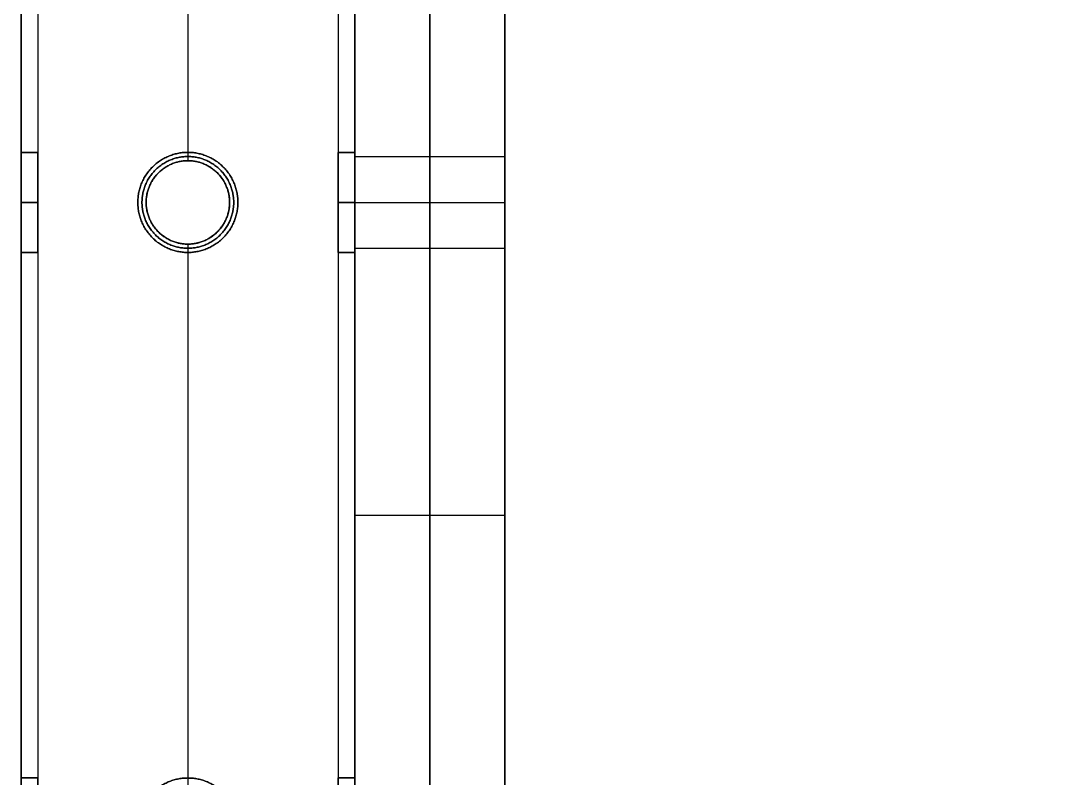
# Model space of a CAD drawing. Header units: millimetres. Extents: x -6529 to 809, y -8611 to 207.
# Drawn here: x -507 to -381.2, y -8134.5 to -8043.8 of the extents above; entities that cross this region are included whole.
import ezdxf

# ---------------------------------------------------------------- set-up
doc = ezdxf.new("R2010")
doc.units = ezdxf.units.MM
doc.header["$MEASUREMENT"] = 0
doc.layers.add('platen', color=7, linetype='Continuous', true_color=0x007f00)
doc.layers.add('staal', color=5, linetype='Continuous', true_color=0x0000ff)

# ---------------------------------------------------------------- blocks, each defined once
blk = doc.blocks.new('plaat base')
at = {"layer": 'platen'}
for p, q in [((545.5, 43.5), (545.5, 43.5, 18)), ((540, 38), (540, 38, 18)), ((551, 38), (551, 38, 18)), ((545.5, 32.5), (545.5, 32.5, 18)), ((58, -600), (1258, -600)), ((58, -600, 18), (1258, -600, 18)), ((20, -707), (20, -707, 18)), ((14.5, -712.5), (14.5, -712.5, 18)), ((25.5, -712.5), (25.5, -712.5, 18)), ((20, -718), (20, -718, 18))]:
    blk.add_line(p, q, dxfattribs=at)
for points in [[(658, 58), (508, 58), (358, 58)], [(658, 58, 18), (508, 58, 18), (358, 58, 18)], [(658, 58, 9), (508, 58, 9), (358, 58, 9)], [(508, 58), (508, 58, 9), (508, 58, 18)], [(0, -600), (0, -750), (0, -900)], [(0, -600, 18), (0, -750, 18), (0, -900, 18)], [(0, -600, 9), (0, -750, 9), (0, -900, 9)], [(0, -750), (0, -750, 9), (0, -750, 18)], [(358, -1200), (508, -1200), (658, -1200)], [(358, -1200, 18), (508, -1200, 18), (658, -1200, 18)], [(358, -1200, 9), (508, -1200, 9), (658, -1200, 9)], [(508, -1200), (508, -1200, 9), (508, -1200, 18)]]:
    blk.add_open_spline(points, degree=2, dxfattribs=at)
for points in [[(545.5, 43.5), (551, 43.5), (551, 38), (551, 32.5), (545.5, 32.5), (540, 32.5), (540, 38), (540, 43.5), (545.5, 43.5)], [(545.5, 43.5, 18), (551, 43.5, 18), (551, 38, 18), (551, 32.5, 18), (545.5, 32.5, 18), (540, 32.5, 18), (540, 38, 18), (540, 43.5, 18), (545.5, 43.5, 18)], [(25.5, -712.5), (25.5, -718), (20, -718), (14.5, -718), (14.5, -712.5), (14.5, -707), (20, -707), (25.5, -707), (25.5, -712.5)], [(25.5, -712.5, 18), (25.5, -718, 18), (20, -718, 18), (14.5, -718, 18), (14.5, -712.5, 18), (14.5, -707, 18), (20, -707, 18), (25.5, -707, 18), (25.5, -712.5, 18)]]:
    blk.add_rational_spline(points, [1, 0.707106781187, 1, 0.707106781187, 1, 0.707106781187, 1, 0.707106781187, 1], degree=2, knots=[-31.415927, -31.415927, -31.415927, -23.561945, -23.561945, -15.707963, -15.707963, -7.853982, -7.853982, 0, 0, 0], dxfattribs=at)
blk = doc.blocks.new('plaat laag')
at = {"layer": 'platen'}
for p, q in [((-2.53, -765, 638), (15.47, -765.06, 638)), ((-2.55, -770.5, 643.5), (15.45, -770.56, 643.5)), ((-2.55, -770.5, 632.5), (15.45, -770.56, 632.5)), ((-2.57, -776, 638), (15.43, -776.06, 638))]:
    blk.add_line(p, q, dxfattribs=at)
for points in [[(-0.19, -58, 300), (-2.18, -658, 300), (-4.16, -1257.99, 300)], [(17.81, -58.06, 300), (15.82, -658.06, 300), (13.84, -1258.05, 300)], [(-2.18, -658, 658), (-2.67, -808, 658), (-3.17, -957.99, 658)], [(-3.17, -957.99), (-2.67, -808), (-2.18, -658)], [(6.82, -658.03, 658), (6.33, -808.03, 658), (5.83, -958.02, 658)], [(5.83, -958.02), (6.33, -808.03), (6.82, -658.03)], [(15.82, -658.06, 658), (15.33, -808.06, 658), (14.83, -958.05, 658)], [(14.83, -958.05), (15.33, -808.06), (15.82, -658.06)], [(-2.67, -808, 658), (6.33, -808.03, 658), (15.33, -808.06, 658)], [(-2.67, -808), (6.33, -808.03), (15.33, -808.06)]]:
    blk.add_open_spline(points, degree=2, dxfattribs=at)
for points in [[(-2.55, -770.5, 643.5), (-2.53, -765, 643.5), (-2.53, -765, 638), (-2.53, -765, 632.5), (-2.55, -770.5, 632.5), (-2.57, -776, 632.5), (-2.57, -776, 638), (-2.57, -776, 643.5), (-2.55, -770.5, 643.5)], [(15.45, -770.56, 643.5), (15.47, -765.06, 643.5), (15.47, -765.06, 638), (15.47, -765.06, 632.5), (15.45, -770.56, 632.5), (15.43, -776.06, 632.5), (15.43, -776.06, 638), (15.43, -776.06, 643.5), (15.45, -770.56, 643.5)]]:
    blk.add_rational_spline(points, [1, 0.707106781187, 1, 0.707106781187, 1, 0.707106781187, 1, 0.707106781187, 1], degree=2, knots=[-31.415927, -31.415927, -31.415927, -23.561945, -23.561945, -15.707963, -15.707963, -7.853982, -7.853982, 0, 0, 0], dxfattribs=at)
blk = doc.blocks.new('top plaat')
at = {"layer": 'platen'}
for p, q in [((20, -725), (20, -725, 18)), ((14.5, -730.5), (14.5, -730.5, 18)), ((25.5, -730.5), (25.5, -730.5, 18)), ((20, -736), (20, -736, 18))]:
    blk.add_line(p, q, dxfattribs=at)
for points in [[(0, 0), (0, -309), (0, -618), (0, -927), (0, -1236)], [(0, 0, 18), (0, -309, 18), (0, -618, 18), (0, -927, 18), (0, -1236, 18)], [(0, 0, 9), (0, -309, 9), (0, -618, 9), (0, -927, 9), (0, -1236, 9)]]:
    blk.add_open_spline(points, degree=2, knots=[4655.052018, 4655.052018, 4655.052018, 5274.345164, 5274.345164, 5893.638309, 5893.638309, 5893.638309], dxfattribs=at)
for points, knots in [([(25.5, -730.5), (25.5, -736), (20, -736), (14.5, -736), (14.5, -730.5), (14.5, -725), (20, -725), (25.5, -725), (25.5, -730.5)], [-31.415927, -31.415927, -31.415927, -23.561945, -23.561945, -15.707963, -15.707963, -7.853982, -7.853982, 0, 0, 0]), ([(25.5, -730.5, 18), (25.5, -736, 18), (20, -736, 18), (14.5, -736, 18), (14.5, -730.5, 18), (14.5, -725, 18), (20, -725, 18), (25.5, -725, 18), (25.5, -730.5, 18)], [-31.415927, -31.415927, -31.415927, -23.561945, -23.561945, -15.707963, -15.707963, -7.853982, -7.853982, 0, 0, 0]), ([(25.5, -730.5, 9), (25.5, -725, 9), (20, -725, 9), (14.5, -725, 9), (14.5, -730.5, 9), (14.5, -736, 9), (20, -736, 9), (25.5, -736, 9), (25.5, -730.5, 9)], [0, 0, 0, 7.853982, 7.853982, 15.707963, 15.707963, 23.561945, 23.561945, 31.415927, 31.415927, 31.415927])]:
    blk.add_rational_spline(points, [1, 0.707106781187, 1, 0.707106781187, 1, 0.707106781187, 1, 0.707106781187, 1], degree=2, knots=knots, dxfattribs=at)

msp = doc.modelspace()

# ---------------------------------------------------------------- linework, layer by layer
at = {"layer": 'staal'}
for p, q in [((-504.97, -8059.5, 1972), (-506.97, -8059.5, 1972)), ((-506.97, -8059.5, 20), (-504.97, -8059.5, 20)), ((-504.97, -8059.5, 696), (-506.97, -8059.5, 696)), ((-486.97, -8059.5, 38), (-486.97, -8059.5, 40)), ((-486.97, -8059.5), (-486.97, -8059.5, 2)), ((-486.97, -8060.5, 1990), (-486.97, -8060.5, 1992)), ((-486.97, -8060.5, 1952), (-486.97, -8060.5, 1954)), ((-486.97, -8060.5, 714), (-486.97, -8060.5, 716)), ((-486.97, -8060.5, 676), (-486.97, -8060.5, 678)), ((-466.97, -8059.5, 1972), (-468.97, -8059.5, 1972)), ((-468.97, -8059.5, 20), (-466.97, -8059.5, 20)), ((-466.97, -8059.5, 696), (-468.97, -8059.5, 696)), ((-504.97, -8065.5, 1966), (-506.97, -8065.5, 1966)), ((-504.97, -8065.5, 1978), (-506.97, -8065.5, 1978)), ((-506.97, -8065.5, 14), (-504.97, -8065.5, 14)), ((-506.97, -8065.5, 26), (-504.97, -8065.5, 26)), ((-504.97, -8065.5, 690), (-506.97, -8065.5, 690)), ((-504.97, -8065.5, 702), (-506.97, -8065.5, 702)), ((-492.97, -8065.5, 38), (-492.97, -8065.5, 40)), ((-492.97, -8065.5), (-492.97, -8065.5, 2)), ((-491.97, -8065.5, 1990), (-491.97, -8065.5, 1992)), ((-491.97, -8065.5, 1952), (-491.97, -8065.5, 1954)), ((-491.97, -8065.5, 714), (-491.97, -8065.5, 716)), ((-491.97, -8065.5, 676), (-491.97, -8065.5, 678)), ((-481.97, -8065.5, 1952), (-481.97, -8065.5, 1954)), ((-481.97, -8065.5, 1990), (-481.97, -8065.5, 1992)), ((-481.97, -8065.5, 676), (-481.97, -8065.5, 678)), ((-481.97, -8065.5, 714), (-481.97, -8065.5, 716)), ((-480.97, -8065.5, 38), (-480.97, -8065.5, 40)), ((-480.97, -8065.5), (-480.97, -8065.5, 2)), ((-466.97, -8065.5, 1966), (-468.97, -8065.5, 1966)), ((-466.97, -8065.5, 1978), (-468.97, -8065.5, 1978)), ((-468.97, -8065.5, 14), (-466.97, -8065.5, 14)), ((-468.97, -8065.5, 26), (-466.97, -8065.5, 26)), ((-466.97, -8065.5, 690), (-468.97, -8065.5, 690)), ((-466.97, -8065.5, 702), (-468.97, -8065.5, 702)), ((-486.97, -8070.5, 1990), (-486.97, -8070.5, 1992)), ((-486.97, -8070.5, 1952), (-486.97, -8070.5, 1954)), ((-486.97, -8070.5, 714), (-486.97, -8070.5, 716)), ((-486.97, -8070.5, 676), (-486.97, -8070.5, 678)), ((-504.97, -8071.5, 1972), (-506.97, -8071.5, 1972)), ((-506.97, -8071.5, 20), (-504.97, -8071.5, 20)), ((-504.97, -8071.5, 696), (-506.97, -8071.5, 696)), ((-486.97, -8071.5, 38), (-486.97, -8071.5, 40)), ((-486.97, -8071.5), (-486.97, -8071.5, 2)), ((-466.97, -8071.5, 1972), (-468.97, -8071.5, 1972)), ((-468.97, -8071.5, 20), (-466.97, -8071.5, 20)), ((-466.97, -8071.5, 696), (-468.97, -8071.5, 696)), ((-504.97, -8134.5, 1972), (-506.97, -8134.5, 1972)), ((-506.97, -8134.5, 20), (-504.97, -8134.5, 20)), ((-504.97, -8134.5, 696), (-506.97, -8134.5, 696)), ((-486.97, -8134.5, 38), (-486.97, -8134.5, 40)), ((-486.97, -8134.5), (-486.97, -8134.5, 2)), ((-466.97, -8134.5, 1972), (-468.97, -8134.5, 1972)), ((-468.97, -8134.5, 20), (-466.97, -8134.5, 20)), ((-466.97, -8134.5, 696), (-468.97, -8134.5, 696))]:
    msp.add_line(p, q, dxfattribs=at)
for points in [[(-506.97, -7295), (809.03, -7295), (809.03, -8611), (-506.97, -8611)], [(-466.97, -7335), (769.03, -7335), (769.03, -8571), (-466.97, -8571)]]:
    msp.add_lwpolyline(points, close=True, dxfattribs=at)
for centre in [(-486.97, -8065.5, 1952), (-486.97, -8065.5, 1991), (-486.97, -8065.5, 1953), (-486.97, -8065.5, 676), (-486.97, -8065.5, 715), (-486.97, -8065.5, 677)]:
    msp.add_circle(centre, 5, dxfattribs=at)
for points in [[(-506.97, -7295, 1952), (-506.97, -7953, 1952), (-506.97, -8611, 1952)], [(-506.97, -7295, 1992), (-506.97, -7953, 1992), (-506.97, -8611, 1992)], [(-506.97, -7295), (-506.97, -7953), (-506.97, -8611)], [(-506.97, -7295, 40), (-506.97, -7953, 40), (-506.97, -8611, 40)], [(-506.97, -7295, 676), (-506.97, -7953, 676), (-506.97, -8611, 676)], [(-506.97, -7295, 716), (-506.97, -7953, 716), (-506.97, -8611, 716)], [(-504.97, -7297, 1990), (-504.97, -7953, 1990), (-504.97, -8609, 1990)], [(-504.97, -7297, 1954), (-504.97, -7953, 1954), (-504.97, -8609, 1954)], [(-504.97, -7297, 38), (-504.97, -7953, 38), (-504.97, -8609, 38)], [(-504.97, -7297, 2), (-504.97, -7953, 2), (-504.97, -8609, 2)], [(-504.97, -7297, 714), (-504.97, -7953, 714), (-504.97, -8609, 714)], [(-504.97, -7297, 678), (-504.97, -7953, 678), (-504.97, -8609, 678)], [(-468.97, -7333, 1990), (-468.97, -7953, 1990), (-468.97, -8573, 1990)], [(-468.97, -7333, 1954), (-468.97, -7953, 1954), (-468.97, -8573, 1954)], [(-468.97, -7333, 38), (-468.97, -7953, 38), (-468.97, -8573, 38)], [(-468.97, -7333, 2), (-468.97, -7953, 2), (-468.97, -8573, 2)], [(-468.97, -7333, 714), (-468.97, -7953, 714), (-468.97, -8573, 714)], [(-468.97, -7333, 678), (-468.97, -7953, 678), (-468.97, -8573, 678)], [(-466.97, -7335, 1952), (-466.97, -7953, 1952), (-466.97, -8571, 1952)], [(-466.97, -7335, 1992), (-466.97, -7953, 1992), (-466.97, -8571, 1992)], [(-466.97, -7335), (-466.97, -7953), (-466.97, -8571)], [(-466.97, -7335, 40), (-466.97, -7953, 40), (-466.97, -8571, 40)], [(-466.97, -7335, 676), (-466.97, -7953, 676), (-466.97, -8571, 676)], [(-466.97, -7335, 716), (-466.97, -7953, 716), (-466.97, -8571, 716)], [(-486.97, -7995.5, 1992), (-486.97, -8028, 1992), (-486.97, -8060.5, 1992)], [(-486.97, -7995.5, 1990), (-486.97, -8028, 1990), (-486.97, -8060.5, 1990)], [(-486.97, -7995.5, 1954), (-486.97, -8028, 1954), (-486.97, -8060.5, 1954)], [(-486.97, -7995.5, 1952), (-486.97, -8028, 1952), (-486.97, -8060.5, 1952)], [(-486.97, -7995.5, 716), (-486.97, -8028, 716), (-486.97, -8060.5, 716)], [(-486.97, -7995.5, 714), (-486.97, -8028, 714), (-486.97, -8060.5, 714)], [(-486.97, -7995.5, 678), (-486.97, -8028, 678), (-486.97, -8060.5, 678)], [(-486.97, -7995.5, 676), (-486.97, -8028, 676), (-486.97, -8060.5, 676)], [(-506.97, -7996.5, 1972), (-506.97, -8028, 1972), (-506.97, -8059.5, 1972)], [(-506.97, -7996.5, 20), (-506.97, -8028, 20), (-506.97, -8059.5, 20)], [(-506.97, -7996.5, 696), (-506.97, -8028, 696), (-506.97, -8059.5, 696)], [(-504.97, -7996.5, 1972), (-504.97, -8028, 1972), (-504.97, -8059.5, 1972)], [(-504.97, -7996.5, 20), (-504.97, -8028, 20), (-504.97, -8059.5, 20)], [(-504.97, -7996.5, 696), (-504.97, -8028, 696), (-504.97, -8059.5, 696)], [(-486.97, -7996.5, 40), (-486.97, -8028, 40), (-486.97, -8059.5, 40)], [(-486.97, -7996.5, 38), (-486.97, -8028, 38), (-486.97, -8059.5, 38)], [(-486.97, -7996.5, 2), (-486.97, -8028, 2), (-486.97, -8059.5, 2)], [(-486.97, -7996.5), (-486.97, -8028), (-486.97, -8059.5)], [(-468.97, -7996.5, 1972), (-468.97, -8028, 1972), (-468.97, -8059.5, 1972)], [(-468.97, -7996.5, 20), (-468.97, -8028, 20), (-468.97, -8059.5, 20)], [(-468.97, -7996.5, 696), (-468.97, -8028, 696), (-468.97, -8059.5, 696)], [(-466.97, -7996.5, 1972), (-466.97, -8028, 1972), (-466.97, -8059.5, 1972)], [(-466.97, -7996.5, 20), (-466.97, -8028, 20), (-466.97, -8059.5, 20)], [(-466.97, -7996.5, 696), (-466.97, -8028, 696), (-466.97, -8059.5, 696)], [(-486.97, -8070.5, 1992), (-486.97, -8103, 1992), (-486.97, -8135.5, 1992)], [(-486.97, -8070.5, 1990), (-486.97, -8103, 1990), (-486.97, -8135.5, 1990)], [(-486.97, -8070.5, 1954), (-486.97, -8103, 1954), (-486.97, -8135.5, 1954)], [(-486.97, -8070.5, 1952), (-486.97, -8103, 1952), (-486.97, -8135.5, 1952)], [(-486.97, -8070.5, 716), (-486.97, -8103, 716), (-486.97, -8135.5, 716)], [(-486.97, -8070.5, 714), (-486.97, -8103, 714), (-486.97, -8135.5, 714)], [(-486.97, -8070.5, 678), (-486.97, -8103, 678), (-486.97, -8135.5, 678)], [(-486.97, -8070.5, 676), (-486.97, -8103, 676), (-486.97, -8135.5, 676)], [(-506.97, -8071.5, 1972), (-506.97, -8103, 1972), (-506.97, -8134.5, 1972)], [(-506.97, -8071.5, 20), (-506.97, -8103, 20), (-506.97, -8134.5, 20)], [(-506.97, -8071.5, 696), (-506.97, -8103, 696), (-506.97, -8134.5, 696)], [(-504.97, -8071.5, 1972), (-504.97, -8103, 1972), (-504.97, -8134.5, 1972)], [(-504.97, -8071.5, 20), (-504.97, -8103, 20), (-504.97, -8134.5, 20)], [(-504.97, -8071.5, 696), (-504.97, -8103, 696), (-504.97, -8134.5, 696)], [(-486.97, -8071.5, 40), (-486.97, -8103, 40), (-486.97, -8134.5, 40)], [(-486.97, -8071.5, 38), (-486.97, -8103, 38), (-486.97, -8134.5, 38)], [(-486.97, -8071.5, 2), (-486.97, -8103, 2), (-486.97, -8134.5, 2)], [(-486.97, -8071.5), (-486.97, -8103), (-486.97, -8134.5)], [(-468.97, -8071.5, 1972), (-468.97, -8103, 1972), (-468.97, -8134.5, 1972)], [(-468.97, -8071.5, 20), (-468.97, -8103, 20), (-468.97, -8134.5, 20)], [(-468.97, -8071.5, 696), (-468.97, -8103, 696), (-468.97, -8134.5, 696)], [(-466.97, -8071.5, 1972), (-466.97, -8103, 1972), (-466.97, -8134.5, 1972)], [(-466.97, -8071.5, 20), (-466.97, -8103, 20), (-466.97, -8134.5, 20)], [(-466.97, -8071.5, 696), (-466.97, -8103, 696), (-466.97, -8134.5, 696)]]:
    msp.add_open_spline(points, degree=2, dxfattribs=at)
for points, knots in [([(-506.97, -8065.5, 1966), (-506.97, -8059.5, 1966), (-506.97, -8059.5, 1972), (-506.97, -8059.5, 1978), (-506.97, -8065.5, 1978), (-506.97, -8071.5, 1978), (-506.97, -8071.5, 1972), (-506.97, -8071.5, 1966), (-506.97, -8065.5, 1966)], [0, 0, 0, 7.853982, 7.853982, 15.707963, 15.707963, 23.561945, 23.561945, 31.415927, 31.415927, 31.415927]), ([(-506.97, -8065.5, 14), (-506.97, -8059.5, 14), (-506.97, -8059.5, 20), (-506.97, -8059.5, 26), (-506.97, -8065.5, 26), (-506.97, -8071.5, 26), (-506.97, -8071.5, 20), (-506.97, -8071.5, 14), (-506.97, -8065.5, 14)], [0, 0, 0, 7.853982, 7.853982, 15.707963, 15.707963, 23.561945, 23.561945, 31.415927, 31.415927, 31.415927]), ([(-506.97, -8065.5, 690), (-506.97, -8059.5, 690), (-506.97, -8059.5, 696), (-506.97, -8059.5, 702), (-506.97, -8065.5, 702), (-506.97, -8071.5, 702), (-506.97, -8071.5, 696), (-506.97, -8071.5, 690), (-506.97, -8065.5, 690)], [0, 0, 0, 7.853982, 7.853982, 15.707963, 15.707963, 23.561945, 23.561945, 31.415927, 31.415927, 31.415927]), ([(-504.97, -8065.5, 1966), (-504.97, -8071.5, 1966), (-504.97, -8071.5, 1972), (-504.97, -8071.5, 1978), (-504.97, -8065.5, 1978), (-504.97, -8059.5, 1978), (-504.97, -8059.5, 1972), (-504.97, -8059.5, 1966), (-504.97, -8065.5, 1966)], [-31.415927, -31.415927, -31.415927, -23.561945, -23.561945, -15.707963, -15.707963, -7.853982, -7.853982, 0, 0, 0]), ([(-504.97, -8065.5, 14), (-504.97, -8071.5, 14), (-504.97, -8071.5, 20), (-504.97, -8071.5, 26), (-504.97, -8065.5, 26), (-504.97, -8059.5, 26), (-504.97, -8059.5, 20), (-504.97, -8059.5, 14), (-504.97, -8065.5, 14)], [-31.415927, -31.415927, -31.415927, -23.561945, -23.561945, -15.707963, -15.707963, -7.853982, -7.853982, 0, 0, 0]), ([(-504.97, -8065.5, 690), (-504.97, -8071.5, 690), (-504.97, -8071.5, 696), (-504.97, -8071.5, 702), (-504.97, -8065.5, 702), (-504.97, -8059.5, 702), (-504.97, -8059.5, 696), (-504.97, -8059.5, 690), (-504.97, -8065.5, 690)], [-31.415927, -31.415927, -31.415927, -23.561945, -23.561945, -15.707963, -15.707963, -7.853982, -7.853982, 0, 0, 0]), ([(-480.97, -8065.5, 40), (-480.97, -8071.5, 40), (-486.97, -8071.5, 40), (-492.97, -8071.5, 40), (-492.97, -8065.5, 40), (-492.97, -8059.5, 40), (-486.97, -8059.5, 40), (-480.97, -8059.5, 40), (-480.97, -8065.5, 40)], [-31.415927, -31.415927, -31.415927, -23.561945, -23.561945, -15.707963, -15.707963, -7.853982, -7.853982, 0, 0, 0]), ([(-480.97, -8065.5, 38), (-480.97, -8059.5, 38), (-486.97, -8059.5, 38), (-492.97, -8059.5, 38), (-492.97, -8065.5, 38), (-492.97, -8071.5, 38), (-486.97, -8071.5, 38), (-480.97, -8071.5, 38), (-480.97, -8065.5, 38)], [0, 0, 0, 7.853982, 7.853982, 15.707963, 15.707963, 23.561945, 23.561945, 31.415927, 31.415927, 31.415927]), ([(-480.97, -8065.5, 2), (-480.97, -8071.5, 2), (-486.97, -8071.5, 2), (-492.97, -8071.5, 2), (-492.97, -8065.5, 2), (-492.97, -8059.5, 2), (-486.97, -8059.5, 2), (-480.97, -8059.5, 2), (-480.97, -8065.5, 2)], [-31.415927, -31.415927, -31.415927, -23.561945, -23.561945, -15.707963, -15.707963, -7.853982, -7.853982, 0, 0, 0]), ([(-480.97, -8065.5), (-480.97, -8059.5), (-486.97, -8059.5), (-492.97, -8059.5), (-492.97, -8065.5), (-492.97, -8071.5), (-486.97, -8071.5), (-480.97, -8071.5), (-480.97, -8065.5)], [0, 0, 0, 7.853982, 7.853982, 15.707963, 15.707963, 23.561945, 23.561945, 31.415927, 31.415927, 31.415927]), ([(-481.97, -8065.5, 1992), (-481.97, -8070.5, 1992), (-486.97, -8070.5, 1992), (-491.97, -8070.5, 1992), (-491.97, -8065.5, 1992), (-491.97, -8060.5, 1992), (-486.97, -8060.5, 1992), (-481.97, -8060.5, 1992), (-481.97, -8065.5, 1992)], [-31.415927, -31.415927, -31.415927, -23.561945, -23.561945, -15.707963, -15.707963, -7.853982, -7.853982, 0, 0, 0]), ([(-481.97, -8065.5, 1990), (-481.97, -8060.5, 1990), (-486.97, -8060.5, 1990), (-491.97, -8060.5, 1990), (-491.97, -8065.5, 1990), (-491.97, -8070.5, 1990), (-486.97, -8070.5, 1990), (-481.97, -8070.5, 1990), (-481.97, -8065.5, 1990)], [0, 0, 0, 7.853982, 7.853982, 15.707963, 15.707963, 23.561945, 23.561945, 31.415927, 31.415927, 31.415927]), ([(-481.97, -8065.5, 1954), (-481.97, -8070.5, 1954), (-486.97, -8070.5, 1954), (-491.97, -8070.5, 1954), (-491.97, -8065.5, 1954), (-491.97, -8060.5, 1954), (-486.97, -8060.5, 1954), (-481.97, -8060.5, 1954), (-481.97, -8065.5, 1954)], [-31.415927, -31.415927, -31.415927, -23.561945, -23.561945, -15.707963, -15.707963, -7.853982, -7.853982, 0, 0, 0]), ([(-481.97, -8065.5, 716), (-481.97, -8070.5, 716), (-486.97, -8070.5, 716), (-491.97, -8070.5, 716), (-491.97, -8065.5, 716), (-491.97, -8060.5, 716), (-486.97, -8060.5, 716), (-481.97, -8060.5, 716), (-481.97, -8065.5, 716)], [-31.415927, -31.415927, -31.415927, -23.561945, -23.561945, -15.707963, -15.707963, -7.853982, -7.853982, 0, 0, 0]), ([(-481.97, -8065.5, 714), (-481.97, -8060.5, 714), (-486.97, -8060.5, 714), (-491.97, -8060.5, 714), (-491.97, -8065.5, 714), (-491.97, -8070.5, 714), (-486.97, -8070.5, 714), (-481.97, -8070.5, 714), (-481.97, -8065.5, 714)], [0, 0, 0, 7.853982, 7.853982, 15.707963, 15.707963, 23.561945, 23.561945, 31.415927, 31.415927, 31.415927]), ([(-481.97, -8065.5, 678), (-481.97, -8070.5, 678), (-486.97, -8070.5, 678), (-491.97, -8070.5, 678), (-491.97, -8065.5, 678), (-491.97, -8060.5, 678), (-486.97, -8060.5, 678), (-481.97, -8060.5, 678), (-481.97, -8065.5, 678)], [-31.415927, -31.415927, -31.415927, -23.561945, -23.561945, -15.707963, -15.707963, -7.853982, -7.853982, 0, 0, 0]), ([(-468.97, -8065.5, 1966), (-468.97, -8059.5, 1966), (-468.97, -8059.5, 1972), (-468.97, -8059.5, 1978), (-468.97, -8065.5, 1978), (-468.97, -8071.5, 1978), (-468.97, -8071.5, 1972), (-468.97, -8071.5, 1966), (-468.97, -8065.5, 1966)], [0, 0, 0, 7.853982, 7.853982, 15.707963, 15.707963, 23.561945, 23.561945, 31.415927, 31.415927, 31.415927]), ([(-468.97, -8065.5, 14), (-468.97, -8059.5, 14), (-468.97, -8059.5, 20), (-468.97, -8059.5, 26), (-468.97, -8065.5, 26), (-468.97, -8071.5, 26), (-468.97, -8071.5, 20), (-468.97, -8071.5, 14), (-468.97, -8065.5, 14)], [0, 0, 0, 7.853982, 7.853982, 15.707963, 15.707963, 23.561945, 23.561945, 31.415927, 31.415927, 31.415927]), ([(-468.97, -8065.5, 690), (-468.97, -8059.5, 690), (-468.97, -8059.5, 696), (-468.97, -8059.5, 702), (-468.97, -8065.5, 702), (-468.97, -8071.5, 702), (-468.97, -8071.5, 696), (-468.97, -8071.5, 690), (-468.97, -8065.5, 690)], [0, 0, 0, 7.853982, 7.853982, 15.707963, 15.707963, 23.561945, 23.561945, 31.415927, 31.415927, 31.415927]), ([(-466.97, -8065.5, 1966), (-466.97, -8071.5, 1966), (-466.97, -8071.5, 1972), (-466.97, -8071.5, 1978), (-466.97, -8065.5, 1978), (-466.97, -8059.5, 1978), (-466.97, -8059.5, 1972), (-466.97, -8059.5, 1966), (-466.97, -8065.5, 1966)], [-31.415927, -31.415927, -31.415927, -23.561945, -23.561945, -15.707963, -15.707963, -7.853982, -7.853982, 0, 0, 0]), ([(-466.97, -8065.5, 14), (-466.97, -8071.5, 14), (-466.97, -8071.5, 20), (-466.97, -8071.5, 26), (-466.97, -8065.5, 26), (-466.97, -8059.5, 26), (-466.97, -8059.5, 20), (-466.97, -8059.5, 14), (-466.97, -8065.5, 14)], [-31.415927, -31.415927, -31.415927, -23.561945, -23.561945, -15.707963, -15.707963, -7.853982, -7.853982, 0, 0, 0]), ([(-466.97, -8065.5, 690), (-466.97, -8071.5, 690), (-466.97, -8071.5, 696), (-466.97, -8071.5, 702), (-466.97, -8065.5, 702), (-466.97, -8059.5, 702), (-466.97, -8059.5, 696), (-466.97, -8059.5, 690), (-466.97, -8065.5, 690)], [-31.415927, -31.415927, -31.415927, -23.561945, -23.561945, -15.707963, -15.707963, -7.853982, -7.853982, 0, 0, 0]), ([(-506.97, -8140.5, 1966), (-506.97, -8134.5, 1966), (-506.97, -8134.5, 1972), (-506.97, -8134.5, 1978), (-506.97, -8140.5, 1978), (-506.97, -8146.5, 1978), (-506.97, -8146.5, 1972), (-506.97, -8146.5, 1966), (-506.97, -8140.5, 1966)], [0, 0, 0, 7.853982, 7.853982, 15.707963, 15.707963, 23.561945, 23.561945, 31.415927, 31.415927, 31.415927]), ([(-506.97, -8140.5, 14), (-506.97, -8134.5, 14), (-506.97, -8134.5, 20), (-506.97, -8134.5, 26), (-506.97, -8140.5, 26), (-506.97, -8146.5, 26), (-506.97, -8146.5, 20), (-506.97, -8146.5, 14), (-506.97, -8140.5, 14)], [0, 0, 0, 7.853982, 7.853982, 15.707963, 15.707963, 23.561945, 23.561945, 31.415927, 31.415927, 31.415927]), ([(-506.97, -8140.5, 690), (-506.97, -8134.5, 690), (-506.97, -8134.5, 696), (-506.97, -8134.5, 702), (-506.97, -8140.5, 702), (-506.97, -8146.5, 702), (-506.97, -8146.5, 696), (-506.97, -8146.5, 690), (-506.97, -8140.5, 690)], [0, 0, 0, 7.853982, 7.853982, 15.707963, 15.707963, 23.561945, 23.561945, 31.415927, 31.415927, 31.415927]), ([(-504.97, -8140.5, 1966), (-504.97, -8146.5, 1966), (-504.97, -8146.5, 1972), (-504.97, -8146.5, 1978), (-504.97, -8140.5, 1978), (-504.97, -8134.5, 1978), (-504.97, -8134.5, 1972), (-504.97, -8134.5, 1966), (-504.97, -8140.5, 1966)], [-31.415927, -31.415927, -31.415927, -23.561945, -23.561945, -15.707963, -15.707963, -7.853982, -7.853982, 0, 0, 0]), ([(-504.97, -8140.5, 14), (-504.97, -8146.5, 14), (-504.97, -8146.5, 20), (-504.97, -8146.5, 26), (-504.97, -8140.5, 26), (-504.97, -8134.5, 26), (-504.97, -8134.5, 20), (-504.97, -8134.5, 14), (-504.97, -8140.5, 14)], [-31.415927, -31.415927, -31.415927, -23.561945, -23.561945, -15.707963, -15.707963, -7.853982, -7.853982, 0, 0, 0]), ([(-504.97, -8140.5, 690), (-504.97, -8146.5, 690), (-504.97, -8146.5, 696), (-504.97, -8146.5, 702), (-504.97, -8140.5, 702), (-504.97, -8134.5, 702), (-504.97, -8134.5, 696), (-504.97, -8134.5, 690), (-504.97, -8140.5, 690)], [-31.415927, -31.415927, -31.415927, -23.561945, -23.561945, -15.707963, -15.707963, -7.853982, -7.853982, 0, 0, 0]), ([(-480.97, -8140.5, 40), (-480.97, -8146.5, 40), (-486.97, -8146.5, 40), (-492.97, -8146.5, 40), (-492.97, -8140.5, 40), (-492.97, -8134.5, 40), (-486.97, -8134.5, 40), (-480.97, -8134.5, 40), (-480.97, -8140.5, 40)], [-31.415927, -31.415927, -31.415927, -23.561945, -23.561945, -15.707963, -15.707963, -7.853982, -7.853982, 0, 0, 0]), ([(-480.97, -8140.5, 38), (-480.97, -8134.5, 38), (-486.97, -8134.5, 38), (-492.97, -8134.5, 38), (-492.97, -8140.5, 38), (-492.97, -8146.5, 38), (-486.97, -8146.5, 38), (-480.97, -8146.5, 38), (-480.97, -8140.5, 38)], [0, 0, 0, 7.853982, 7.853982, 15.707963, 15.707963, 23.561945, 23.561945, 31.415927, 31.415927, 31.415927]), ([(-480.97, -8140.5, 2), (-480.97, -8146.5, 2), (-486.97, -8146.5, 2), (-492.97, -8146.5, 2), (-492.97, -8140.5, 2), (-492.97, -8134.5, 2), (-486.97, -8134.5, 2), (-480.97, -8134.5, 2), (-480.97, -8140.5, 2)], [-31.415927, -31.415927, -31.415927, -23.561945, -23.561945, -15.707963, -15.707963, -7.853982, -7.853982, 0, 0, 0]), ([(-480.97, -8140.5), (-480.97, -8134.5), (-486.97, -8134.5), (-492.97, -8134.5), (-492.97, -8140.5), (-492.97, -8146.5), (-486.97, -8146.5), (-480.97, -8146.5), (-480.97, -8140.5)], [0, 0, 0, 7.853982, 7.853982, 15.707963, 15.707963, 23.561945, 23.561945, 31.415927, 31.415927, 31.415927]), ([(-468.97, -8140.5, 1966), (-468.97, -8134.5, 1966), (-468.97, -8134.5, 1972), (-468.97, -8134.5, 1978), (-468.97, -8140.5, 1978), (-468.97, -8146.5, 1978), (-468.97, -8146.5, 1972), (-468.97, -8146.5, 1966), (-468.97, -8140.5, 1966)], [0, 0, 0, 7.853982, 7.853982, 15.707963, 15.707963, 23.561945, 23.561945, 31.415927, 31.415927, 31.415927]), ([(-468.97, -8140.5, 14), (-468.97, -8134.5, 14), (-468.97, -8134.5, 20), (-468.97, -8134.5, 26), (-468.97, -8140.5, 26), (-468.97, -8146.5, 26), (-468.97, -8146.5, 20), (-468.97, -8146.5, 14), (-468.97, -8140.5, 14)], [0, 0, 0, 7.853982, 7.853982, 15.707963, 15.707963, 23.561945, 23.561945, 31.415927, 31.415927, 31.415927]), ([(-468.97, -8140.5, 690), (-468.97, -8134.5, 690), (-468.97, -8134.5, 696), (-468.97, -8134.5, 702), (-468.97, -8140.5, 702), (-468.97, -8146.5, 702), (-468.97, -8146.5, 696), (-468.97, -8146.5, 690), (-468.97, -8140.5, 690)], [0, 0, 0, 7.853982, 7.853982, 15.707963, 15.707963, 23.561945, 23.561945, 31.415927, 31.415927, 31.415927]), ([(-466.97, -8140.5, 1966), (-466.97, -8146.5, 1966), (-466.97, -8146.5, 1972), (-466.97, -8146.5, 1978), (-466.97, -8140.5, 1978), (-466.97, -8134.5, 1978), (-466.97, -8134.5, 1972), (-466.97, -8134.5, 1966), (-466.97, -8140.5, 1966)], [-31.415927, -31.415927, -31.415927, -23.561945, -23.561945, -15.707963, -15.707963, -7.853982, -7.853982, 0, 0, 0]), ([(-466.97, -8140.5, 14), (-466.97, -8146.5, 14), (-466.97, -8146.5, 20), (-466.97, -8146.5, 26), (-466.97, -8140.5, 26), (-466.97, -8134.5, 26), (-466.97, -8134.5, 20), (-466.97, -8134.5, 14), (-466.97, -8140.5, 14)], [-31.415927, -31.415927, -31.415927, -23.561945, -23.561945, -15.707963, -15.707963, -7.853982, -7.853982, 0, 0, 0]), ([(-466.97, -8140.5, 690), (-466.97, -8146.5, 690), (-466.97, -8146.5, 696), (-466.97, -8146.5, 702), (-466.97, -8140.5, 702), (-466.97, -8134.5, 702), (-466.97, -8134.5, 696), (-466.97, -8134.5, 690), (-466.97, -8140.5, 690)], [-31.415927, -31.415927, -31.415927, -23.561945, -23.561945, -15.707963, -15.707963, -7.853982, -7.853982, 0, 0, 0])]:
    msp.add_rational_spline(points, [1, 0.707106781187, 1, 0.707106781187, 1, 0.707106781187, 1, 0.707106781187, 1], degree=2, knots=knots, dxfattribs=at)

# ---------------------------------------------------------------- block references
at = {"layer": 'platen'}
for name, p in [('top plaat', (-506.97, -7335, 1992)), ('plaat base', (-506.97, -7353, 40))]:
    msp.add_blockref(name, p, dxfattribs=at)
at = {"layer": 'platen', "rotation": 0.1894193054011234}
msp.add_blockref('plaat laag', (-466.97, -7295, 58), dxfattribs=at)
at = {"layer": 'platen', "extrusion": (1, -4.20193e-15, 0)}
msp.add_blockref('plaat base', (-8611, 1934, -466.97), dxfattribs=at)

doc.saveas('drawing.dxf')
